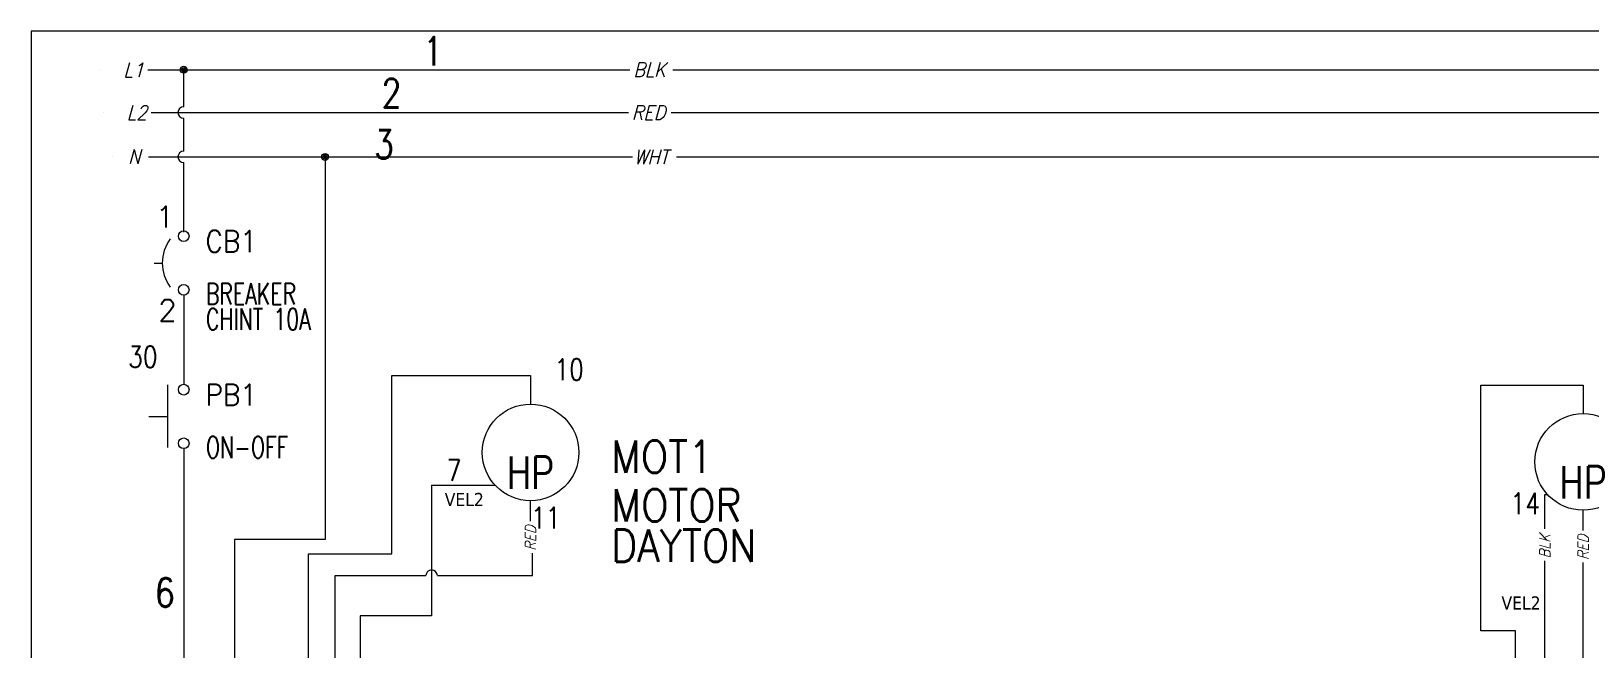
# Model space of a CAD drawing. Header units: inches. Extents: x 15 to 148, y 10 to 111.
# Drawn here: x 126.91 to 140.53, y 105.35 to 110.76 of the extents above; entities that cross this region are included whole.
import ezdxf
from ezdxf.enums import TextEntityAlignment as Align

# ---------------------------------------------------------------- set-up
doc = ezdxf.new("R2010")
doc.units = ezdxf.units.IN
doc.header["$MEASUREMENT"] = 0
doc.linetypes.add('HIDDEN2', pattern=[0.1875, 0.125, -0.0625])
for name, color, linetype in [('BLK_12AWG', 7, 'Continuous'), ('CONTORNO', 179, 'Continuous'), ('DESC', 1, 'Continuous'), ('MISC', 250, 'Continuous'), ('SYMS', 7, 'Continuous'), ('TAGS', 250, 'Continuous'), ('TERMS', 250, 'Continuous')]:
    doc.layers.add(name, color=color, linetype=linetype)
doc.layers.add('WIRENO', color=5, linetype='Continuous', true_color=0x0000ff)
doc.styles.add('SLDTEXTSTYLE0', font='tahoma.ttf')
doc.styles.add('WD', font='romans.shx')

# ---------------------------------------------------------------- blocks, each defined once
blk = doc.blocks.new('HT0_LGENERIC')
at = {"style": 'WD', "oblique": 15, "width": 0.9}
blk.add_attdef('COLOR', text='', height=0.125, dxfattribs=at).set_placement((0, 0), align=Align.MIDDLE_CENTER)
at = {"color": 7, "style": 'WD'}
for tag, p in [('X4_TINY_DOT_DONT_REMOVE', (-0.125, 0)), ('X1_TINY_DOT_DONT_REMOVE', (0.125, 0))]:
    blk.add_attdef(tag, p, '', height=0.0001, dxfattribs=at)
at = {"style": 'WD', "flags": 1}
for tag, p in [('X4TERM01', (-0.125, 0)), ('X1TERM01', (0.125, 0))]:
    blk.add_attdef(tag, p, '', height=0.01, dxfattribs=at)
blk = doc.blocks.new('WDDOT')
for radius in [0.03, 0.0187, 0.00929]:
    blk.add_circle((0, 0), radius)
blk = doc.blocks.new('VCB1')
at = {"linetype": 'HIDDEN2'}
blk.add_line((-0.1712, 0), (-0.125, 0), dxfattribs=at)
for centre in [(0, 0.1562), (0, -0.1562)]:
    blk.add_circle(centre, 0.0312)
blk.add_arc((0.1094, 0), 0.2344, 143.1301, 216.8699)
at = {"style": 'WD'}
for tag, p, width in [('INST', (0.2188, 0.3883), 0.7), ('LOC', (0.2188, 0.2188), 0.7), ('TAG1', (0.1269, 0.0644), 0.9), ('XREF', (0.1287, -0.09), 0.7), ('DESC1', (0.1287, -0.242), 0.7), ('DESC2', (0.1287, -0.3893), 0.7)]:
    blk.add_attdef(tag, p, '', height=0.125, dxfattribs=dict(at, width=width))
at = {"linetype": 'Continuous', "style": 'WD'}
for tag, height, flags, p in [('TERM01', 0.125, 8, (-0.055, 0.2066)), ('MFG', 0.01, 9, (-0.1421, -0.0881)), ('CAT', 0.01, 9, (-0.1421, -0.0731))]:
    blk.add_attdef(tag, text='', height=height, dxfattribs=dict(at, flags=flags)).set_placement(p, align=Align.RIGHT)
at = {"style": 'WD', "width": 0.7}
blk.add_attdef('RATING1', text='', height=0.125, dxfattribs=at).set_placement((-0.1875, 0.0625), align=Align.RIGHT)
at = {"color": 7, "style": 'WD', "flags": 1}
for tag, p in [('X2TERM01', (0, 0.1875)), ('X8TERM02', (0, -0.1875))]:
    blk.add_attdef(tag, p, '', height=0.0125, dxfattribs=at)
at = {"color": 7, "style": 'WD'}
for tag, p in [('X4LINK', (-0.25, 0)), ('X1LINK', (0, 0))]:
    blk.add_attdef(tag, p, '', height=0.01, dxfattribs=at)
at = {"style": 'WD', "flags": 9}
for tag, p in [('FAMILY', (-0.1421, -0.0365)), ('CONTACT', (-0.1288, -0.1291))]:
    blk.add_attdef(tag, text='', height=0.01, dxfattribs=at).set_placement(p, align=Align.RIGHT)
at = {"linetype": 'Continuous', "style": 'WD', "flags": 9}
blk.add_attdef('ASSYCODE', text='', height=0.01, dxfattribs=at).set_placement((-0.1533, -0.1061), align=Align.CENTER)
at = {"linetype": 'Continuous', "style": 'WD', "flags": 8}
blk.add_attdef('TERM02', text='', height=0.125, dxfattribs=at).set_placement((-0.0407, -0.2134), align=Align.TOP_RIGHT)
blk = doc.blocks.new('WD_WNH')
at = {"linetype": 'Continuous', "style": 'WD', "width": 0.8}
blk.add_attdef('WIRENO', text='', height=0.125, dxfattribs=at).set_placement((0, 0.0625), align=Align.CENTER)
at = {"style": 'WD', "flags": 1}
for tag, p in [('W01USER', (0, 0.0781)), ('W02USER', (0, 0.0703)), ('W03USER', (0, 0.0625)), ('W04USER', (0, 0.0547)), ('W05USER', (0, 0.0469)), ('W06USER', (0, 0.0391)), ('W07USER', (0, 0.0312)), ('W08USER', (0, 0.0234)), ('W09USER', (0, 0.0156)), ('W10USER', (0, 0.0078))]:
    blk.add_attdef(tag, text='', height=0.005, dxfattribs=at).set_placement(p, align=Align.CENTER)
blk = doc.blocks.new('WD_WNV')
at = {"style": 'WD', "flags": 1}
for tag, p in [('W01USER', (-0.0625, 0.0938)), ('W02USER', (-0.0625, 0.0859)), ('W03USER', (-0.0625, 0.0781)), ('W04USER', (-0.0625, 0.0703)), ('W05USER', (-0.0625, 0.0625)), ('W06USER', (-0.0625, 0.0547)), ('W07USER', (-0.0625, 0.0469)), ('W08USER', (-0.0625, 0.0391)), ('W09USER', (-0.0625, 0.0312)), ('W10USER', (-0.0625, 0.0234))]:
    blk.add_attdef(tag, text='', height=0.005, dxfattribs=at).set_placement(p, align=Align.CENTER)
at = {"linetype": 'Continuous', "style": 'WD', "width": 0.8}
blk.add_attdef('WIRENO', text='', height=0.125, dxfattribs=at).set_placement((-0.05, 0), align=Align.MIDDLE_RIGHT)
blk = doc.blocks.new('VMO12')
blk.add_circle((0, 0), 0.1875)
at = {"style": 'WD'}
for tag, p, width in [('INST', (0.318, 0.2634), 0.7), ('LOC', (0.318, 0.0938), 0.7), ('TAG1', (0.3125, -0.0789), 0.9), ('DESC1', (0.3135, -0.268), 0.9), ('DESC2', (0.3135, -0.4243), 0.9), ('DESC3', (0.3135, -0.5805), 0.9), ('RATING3', (0.3135, -0.7368), 0.8), ('RATING4', (0.3135, -0.893), 0.8), ('WDTAGALT', (0.3125, -1.0625), 0.7)]:
    blk.add_attdef(tag, p, '', height=0.125, dxfattribs=dict(at, width=width))
at = {"linetype": 'Continuous', "style": 'WD', "flags": 8}
for tag, p in [('TERM01', (-0.0312, 0.2125)), ('TERM03', (-0.2188, -0.1351))]:
    blk.add_attdef(tag, text='', height=0.125, dxfattribs=at).set_placement(p, align=Align.RIGHT)
at = {"color": 7, "style": 'WD', "flags": 1}
for tag, p in [('X2TERM01', (0, 0.1875)), ('X8TERM02', (0, -0.1875))]:
    blk.add_attdef(tag, p, '', height=0.0125, dxfattribs=at)
at = {"style": 'WD', "width": 0.8}
blk.add_attdef('RATING1', text='', height=0.125, dxfattribs=at).set_placement((0, 0), align=Align.CENTER)
at = {"linetype": 'Continuous', "style": 'WD', "flags": 9}
blk.add_attdef('ASSYCODE', text='', height=0.01, dxfattribs=at).set_placement((0, 0.125), align=Align.CENTER)
at = {"style": 'WD', "flags": 9}
blk.add_attdef('FAMILY', text='', height=0.01, dxfattribs=at).set_placement((-0.0053, 0.1698), align=Align.CENTER)
at = {"linetype": 'Continuous', "style": 'WD', "flags": 1}
for tag, p in [('MFG', (0, 0.1404)), ('CAT', (0, 0.1593))]:
    blk.add_attdef(tag, text='', height=0.01, dxfattribs=at).set_placement(p, align=Align.MIDDLE)
at = {"style": 'WD', "width": 0.8}
blk.add_attdef('RATING2', text='', height=0.125, dxfattribs=at).set_placement((0, -0.0165), align=Align.TOP_CENTER)
at = {"style": 'WD', "flags": 1}
blk.add_attdef('X0TERM03', (-0.1384, -0.1265), '', height=0.0125, dxfattribs=at)
at = {"linetype": 'Continuous', "style": 'WD', "flags": 8}
blk.add_attdef('TERM02', text='', height=0.125, dxfattribs=at).set_placement((-0.0312, -0.2094), align=Align.TOP_RIGHT)
blk = doc.blocks.new('VT0_LGENERIC')
at = {"style": 'WD', "oblique": 15, "width": 0.9}
blk.add_attdef('COLOR', text='', height=0.125, rotation=90, dxfattribs=at).set_placement((0, 0), align=Align.MIDDLE_CENTER)
at = {"style": 'WD', "flags": 1}
for tag, p in [('X2TERM01', (0, 0.25)), ('X8TERM01', (0, -0.25))]:
    blk.add_attdef(tag, p, '', height=0.01, rotation=90, dxfattribs=at)
at = {"color": 7, "style": 'WD'}
for tag, p in [('X2_TINY_DOT_DONT_REMOVE', (0, 0.25)), ('X8_TINY_DOT_DONT_REMOVE', (0, -0.25))]:
    blk.add_attdef(tag, p, '', height=0.0001, rotation=90, dxfattribs=at)
blk = doc.blocks.new('VPB11')
for p, q in [((-0.0938, 0.1849), (-0.0938, -0.1801)), ((-0.2022, 0), (-0.0938, 0))]:
    blk.add_line(p, q)
for centre in [(0, 0.1562), (0, -0.1562)]:
    blk.add_circle(centre, 0.0312)
at = {"style": 'WD'}
for tag, p, width in [('INST', (0.1269, 0.3902), 0.7), ('LOC', (0.1269, 0.2206), 0.7), ('TAG1', (0.1269, 0.0644), 0.9), ('XREF', (0.1287, -0.09), 0.7), ('DESC1', (0.1287, -0.242), 0.7), ('DESC2', (0.1287, -0.3982), 0.7)]:
    blk.add_attdef(tag, p, '', height=0.125, dxfattribs=dict(at, width=width))
at = {"linetype": 'Continuous', "style": 'WD'}
for tag, height, flags, p in [('TERM01', 0.125, 8, (-0.055, 0.2223)), ('MFG', 0.01, 9, (-0.1421, -0.0881)), ('CAT', 0.01, 9, (-0.1421, -0.0731))]:
    blk.add_attdef(tag, text='', height=height, dxfattribs=dict(at, flags=flags)).set_placement(p, align=Align.RIGHT)
at = {"color": 7, "style": 'WD', "flags": 1}
for tag, p in [('X2TERM01', (0, 0.1875)), ('X8TERM02', (0, -0.1875))]:
    blk.add_attdef(tag, p, '', height=0.01, dxfattribs=at)
at = {"color": 7, "style": 'WD'}
for tag, p in [('X4LINK', (-0.2656, 0)), ('X1LINK', (0, 0))]:
    blk.add_attdef(tag, p, '', height=0.01, dxfattribs=at)
at = {"style": 'WD'}
for tag, flags, p in [('CONTACT', 1, (-0.1421, -0.0531)), ('FAMILY', 9, (-0.1421, -0.0365))]:
    blk.add_attdef(tag, text='', height=0.01, dxfattribs=dict(at, flags=flags)).set_placement(p, align=Align.RIGHT)
at = {"linetype": 'Continuous', "style": 'WD', "flags": 9}
blk.add_attdef('ASSYCODE', text='', height=0.01, dxfattribs=at).set_placement((-0.1551, -0.1064), align=Align.CENTER)
at = {"linetype": 'Continuous', "style": 'WD', "flags": 8}
blk.add_attdef('TERM02', text='', height=0.125, dxfattribs=at).set_placement((-0.0407, -0.2291), align=Align.TOP_RIGHT)

msp = doc.modelspace()

# ---------------------------------------------------------------- linework, layer by layer
at = {"color": 7, "linetype": 'Continuous'}
for p, q in [((147.66, 110.759), (126.91, 110.759)), ((126.91, 110.759), (126.91, 94.574))]:
    msp.add_line(p, q, dxfattribs=at)
at = {"layer": 'BLK_12AWG'}
for p, q in [((127.93, 110.422), (132.139, 110.422)), ((128.242, 110.098), (128.242, 110.422)), ((132.513, 110.422), (146.543, 110.422)), ((127.958, 110.048), (132.125, 110.048)), ((132.498, 110.048), (146.543, 110.048)), ((128.242, 109.71), (128.242, 109.998)), ((127.934, 109.66), (132.161, 109.66)), ((129.476, 109.66), (129.476, 106.316)), ((132.546, 109.66), (146.551, 109.66)), ((128.242, 109.003), (128.242, 109.61)), ((128.242, 108.451), (128.242, 107.673)), ((130.061, 106.191), (130.061, 107.75)), ((130.061, 107.75), (131.271, 107.75)), ((131.271, 107.75), (131.271, 107.5)), ((139.57, 105.519), (139.57, 107.666)), ((139.57, 107.666), (140.463, 107.666)), ((140.463, 107.666), (140.463, 107.416)), ((128.242, 107.111), (128.242, 102.829)), ((130.407, 106.793), (130.96, 106.793)), ((130.407, 106.793), (130.407, 105.651)), ((131.271, 106.476), (131.271, 106.656)), ((140.129, 106.71), (140.151, 106.71)), ((140.129, 106.411), (140.129, 106.71)), ((140.463, 106.395), (140.463, 106.573)), ((129.476, 106.316), (128.686, 106.316)), ((128.686, 106.316), (128.686, 102.879)), ((129.332, 103.815), (129.332, 106.191)), ((129.332, 106.191), (130.061, 106.191)), ((131.287, 106.001), (131.287, 106.197)), ((140.129, 105.229), (140.129, 106.13)), ((140.463, 105.827), (140.463, 106.116)), ((129.565, 104.456), (129.565, 106.001)), ((129.565, 106.001), (130.357, 106.001)), ((130.457, 106.001), (131.287, 106.001)), ((140.463, 104.957), (140.463, 105.827)), ((130.407, 105.651), (129.784, 105.651)), ((129.784, 105.651), (129.784, 104.165)), ((139.873, 105.519), (139.57, 105.519)), ((139.873, 104.151), (139.873, 105.519))]:
    msp.add_line(p, q, dxfattribs=at)
for centre, start, end in [((128.242, 110.048), 90, 270), ((128.242, 109.66), 90, 270), ((130.407, 106.001), 0, 180)]:
    msp.add_arc(centre, 0.05, start, end, dxfattribs=at)

# ---------------------------------------------------------------- block references
at = {"layer": 'SYMS'}
ref = msp.add_blockref('HT0_LGENERIC', (127.805, 110.42), dxfattribs=at)
ref.add_attrib('X1_TINY_DOT_DONT_REMOVE', '.', (128.105, 110.42), dxfattribs={"layer": 'MISC', "color": 7, "height": 0.0001, "style": 'WD'})
ref.add_attrib('X4_TINY_DOT_DONT_REMOVE', '.', (127.517, 110.42), dxfattribs={"layer": 'MISC', "color": 7, "height": 0.0001, "style": 'WD'})
ref.add_attrib('COLOR', 'L1', dxfattribs={"layer": 'MISC', "height": 0.125, "style": 'WD', "oblique": 15, "width": 0.9}).set_placement((127.805, 110.42), align=Align.MIDDLE_CENTER)
ref = msp.add_blockref('HT0_LGENERIC', (132.309, 110.422), dxfattribs=at)
ref.add_attrib('X1_TINY_DOT_DONT_REMOVE', '.', (132.513, 110.422), dxfattribs={"layer": 'MISC', "color": 7, "height": 0.0001, "style": 'WD'})
ref.add_attrib('X4_TINY_DOT_DONT_REMOVE', '.', (132.139, 110.422), dxfattribs={"layer": 'MISC', "color": 7, "height": 0.0001, "style": 'WD'})
ref.add_attrib('COLOR', 'BLK', dxfattribs={"layer": 'MISC', "height": 0.125, "style": 'WD', "oblique": 15, "width": 0.9}).set_placement((132.309, 110.422), align=Align.MIDDLE_CENTER)
for p in [(128.242, 110.422), (129.476, 109.66)]:
    msp.add_blockref('WDDOT', p, dxfattribs=at)
ref = msp.add_blockref('HT0_LGENERIC', (127.833, 110.048), dxfattribs=at)
ref.add_attrib('X1_TINY_DOT_DONT_REMOVE', '.', (128.132, 110.048), dxfattribs={"layer": 'MISC', "color": 7, "height": 0.0001, "style": 'WD'})
ref.add_attrib('X4_TINY_DOT_DONT_REMOVE', '.', (127.544, 110.048), dxfattribs={"layer": 'MISC', "color": 7, "height": 0.0001, "style": 'WD'})
ref.add_attrib('COLOR', 'L2', dxfattribs={"layer": 'MISC', "height": 0.125, "style": 'WD', "oblique": 15, "width": 0.9}).set_placement((127.833, 110.048), align=Align.MIDDLE_CENTER)
ref = msp.add_blockref('HT0_LGENERIC', (132.301, 110.048), dxfattribs=at)
ref.add_attrib('X1_TINY_DOT_DONT_REMOVE', '.', (132.498, 110.048), dxfattribs={"layer": 'MISC', "color": 7, "height": 0.0001, "style": 'WD'})
ref.add_attrib('X4_TINY_DOT_DONT_REMOVE', '.', (132.125, 110.048), dxfattribs={"layer": 'MISC', "color": 7, "height": 0.0001, "style": 'WD'})
ref.add_attrib('COLOR', 'RED', dxfattribs={"layer": 'MISC', "height": 0.125, "style": 'WD', "oblique": 15, "width": 0.9}).set_placement((132.301, 110.048), align=Align.MIDDLE_CENTER)
ref = msp.add_blockref('HT0_LGENERIC', (127.809, 109.661), dxfattribs=at)
ref.add_attrib('X1_TINY_DOT_DONT_REMOVE', '.', (128.02, 109.661), dxfattribs={"layer": 'MISC', "color": 7, "height": 0.0001, "style": 'WD'})
ref.add_attrib('X4_TINY_DOT_DONT_REMOVE', '.', (127.62, 109.661), dxfattribs={"layer": 'MISC', "color": 7, "height": 0.0001, "style": 'WD'})
ref.add_attrib('COLOR', 'N', dxfattribs={"layer": 'MISC', "height": 0.125, "style": 'WD', "oblique": 15, "width": 0.9}).set_placement((127.809, 109.661), align=Align.MIDDLE_CENTER)
ref = msp.add_blockref('HT0_LGENERIC', (132.324, 109.66), dxfattribs=at)
ref.add_attrib('X1_TINY_DOT_DONT_REMOVE', '.', (132.546, 109.66), dxfattribs={"layer": 'MISC', "color": 7, "height": 0.0001, "style": 'WD'})
ref.add_attrib('X4_TINY_DOT_DONT_REMOVE', '.', (132.161, 109.66), dxfattribs={"layer": 'MISC', "color": 7, "height": 0.0001, "style": 'WD'})
ref.add_attrib('COLOR', 'WHT', dxfattribs={"layer": 'MISC', "height": 0.125, "style": 'WD', "oblique": 15, "width": 0.9}).set_placement((132.324, 109.66), align=Align.MIDDLE_CENTER)
ref = msp.add_blockref('VCB1', (128.242, 108.733), dxfattribs=dict(at, xscale=1.5, yscale=1.5, zscale=1.5))
ref.add_attrib('DESC2', 'CHINT 10A', (128.435, 108.149), dxfattribs={"layer": 'DESC', "height": 0.1875, "style": 'WD', "width": 0.7})
ref.add_attrib('DESC1', 'BREAKER', (128.435, 108.37), dxfattribs={"layer": 'DESC', "height": 0.1875, "style": 'WD', "width": 0.7})
ref.add_attrib('TAG1', 'CB1', (128.432, 108.829), dxfattribs={"layer": 'TAGS', "height": 0.1875, "style": 'WD', "width": 0.9})
ref.add_attrib('TERM02', '2', dxfattribs={"layer": 'TERMS', "linetype": 'Continuous', "height": 0.188, "style": 'WD', "flags": 8}).set_placement((128.181, 108.413), align=Align.TOP_RIGHT)
ref.add_attrib('TERM01', '1', dxfattribs={"layer": 'TERMS', "linetype": 'Continuous', "height": 0.188, "style": 'WD', "flags": 8}).set_placement((128.159, 109.043), align=Align.RIGHT)
ref = msp.add_blockref('VPB11', (128.242, 107.392), dxfattribs=dict(at, xscale=1.5, yscale=1.5, zscale=1.5))
ref.add_attrib('TAG1', 'PB1', (128.432, 107.488), dxfattribs={"layer": 'TAGS', "height": 0.1875, "style": 'WD', "width": 0.9})
ref.add_attrib('DESC1', 'ON-OFF', (128.435, 107.029), dxfattribs={"layer": 'DESC', "height": 0.1875, "style": 'WD', "width": 0.7})
ref = msp.add_blockref('VMO12', (131.271, 107.078), dxfattribs=dict(at, xscale=2.25, yscale=2.25, zscale=2.25))
ref.add_attrib('RATING2', 'HP', dxfattribs={"layer": 'MISC', "height": 0.2812, "style": 'WD', "width": 0.8}).set_placement((131.271, 107.041), align=Align.TOP_CENTER)
ref.add_attrib('DESC1', 'MOTOR', (131.976, 106.475), dxfattribs={"layer": 'DESC', "height": 0.2812, "style": 'WD', "width": 0.9})
ref.add_attrib('DESC2', 'DAYTON', (131.976, 106.123), dxfattribs={"layer": 'DESC', "height": 0.2812, "style": 'WD', "width": 0.9})
ref.add_attrib('TAG1', 'MOT1', (131.974, 106.9), dxfattribs={"layer": 'TAGS', "height": 0.2812, "style": 'WD', "width": 0.9})
ref = msp.add_blockref('VMO12', (140.463, 106.995), dxfattribs=dict(at, xscale=2.25, yscale=2.25, zscale=2.25))
ref.add_attrib('RATING2', 'HP', dxfattribs={"layer": 'MISC', "height": 0.2812, "style": 'WD', "width": 0.8}).set_placement((140.463, 106.957), align=Align.TOP_CENTER)
ref.add_attrib('DESC1', 'MOTOR', (141.168, 106.391), dxfattribs={"layer": 'DESC', "height": 0.2812, "style": 'WD', "width": 0.9})
ref.add_attrib('DESC2', 'DAYTON', (141.168, 106.04), dxfattribs={"layer": 'DESC', "height": 0.2812, "style": 'WD', "width": 0.9})
ref.add_attrib('TAG1', 'MOT2', (141.166, 106.817), dxfattribs={"layer": 'TAGS', "height": 0.2812, "style": 'WD', "width": 0.9})
ref = msp.add_blockref('VT0_LGENERIC', (131.271, 106.329), dxfattribs=dict(at, xscale=0.75, yscale=0.75, zscale=0.75))
ref.add_attrib('X2_TINY_DOT_DONT_REMOVE', '.', (131.271, 106.476), dxfattribs={"layer": 'MISC', "color": 7, "height": 0.000075, "rotation": 90, "style": 'WD'})
ref.add_attrib('X8_TINY_DOT_DONT_REMOVE', '.', (131.271, 106.197), dxfattribs={"layer": 'MISC', "color": 7, "height": 0.000075, "rotation": 90, "style": 'WD'})
ref.add_attrib('COLOR', 'RED', dxfattribs={"layer": 'MISC', "height": 0.0938, "rotation": 90, "style": 'WD', "oblique": 15, "width": 0.9}).set_placement((131.271, 106.329), align=Align.MIDDLE_CENTER)
ref = msp.add_blockref('VT0_LGENERIC', (140.129, 106.258), dxfattribs=dict(at, xscale=0.75, yscale=0.75, zscale=0.75))
ref.add_attrib('X2_TINY_DOT_DONT_REMOVE', '.', (140.129, 106.411), dxfattribs={"layer": 'MISC', "color": 7, "height": 0.000075, "rotation": 90, "style": 'WD'})
ref.add_attrib('X8_TINY_DOT_DONT_REMOVE', '.', (140.129, 106.13), dxfattribs={"layer": 'MISC', "color": 7, "height": 0.000075, "rotation": 90, "style": 'WD'})
ref.add_attrib('COLOR', 'BLK', dxfattribs={"layer": 'MISC', "height": 0.0938, "rotation": 90, "style": 'WD', "oblique": 15, "width": 0.9}).set_placement((140.129, 106.258), align=Align.MIDDLE_CENTER)
ref = msp.add_blockref('VT0_LGENERIC', (140.463, 106.248), dxfattribs=dict(at, xscale=0.75, yscale=0.75, zscale=0.75))
ref.add_attrib('X2_TINY_DOT_DONT_REMOVE', '.', (140.463, 106.395), dxfattribs={"layer": 'MISC', "color": 7, "height": 0.000075, "rotation": 90, "style": 'WD'})
ref.add_attrib('X8_TINY_DOT_DONT_REMOVE', '.', (140.463, 106.116), dxfattribs={"layer": 'MISC', "color": 7, "height": 0.000075, "rotation": 90, "style": 'WD'})
ref.add_attrib('COLOR', 'RED', dxfattribs={"layer": 'MISC', "height": 0.0938, "rotation": 90, "style": 'WD', "oblique": 15, "width": 0.9}).set_placement((140.463, 106.248), align=Align.MIDDLE_CENTER)
at = {"layer": 'WIRENO'}
ref = msp.add_blockref('WD_WNH', (130.419, 110.334), dxfattribs=dict(at, xscale=2, yscale=2, zscale=2))
ref.add_attrib('WIRENO', '1', dxfattribs={"linetype": 'Continuous', "height": 0.25, "style": 'WD', "width": 0.8}).set_placement((130.419, 110.459), align=Align.CENTER)
ref = msp.add_blockref('WD_WNH', (130.057, 109.967), dxfattribs=dict(at, xscale=2, yscale=2, zscale=2))
ref.add_attrib('WIRENO', '2', dxfattribs={"linetype": 'Continuous', "height": 0.25, "style": 'WD', "width": 0.8}).set_placement((130.057, 110.092), align=Align.CENTER)
ref = msp.add_blockref('WD_WNH', (129.991, 109.52), dxfattribs=dict(at, xscale=2, yscale=2, zscale=2))
ref.add_attrib('WIRENO', '3', dxfattribs={"linetype": 'Continuous', "height": 0.25, "style": 'WD', "width": 0.8}).set_placement((129.991, 109.645), align=Align.CENTER)
ref = msp.add_blockref('WD_WNV', (128.089, 107.913), dxfattribs=dict(at, xscale=1.5, yscale=1.5, zscale=1.5))
ref.add_attrib('WIRENO', '30', dxfattribs={"linetype": 'Continuous', "height": 0.1875, "style": 'WD', "width": 0.8}).set_placement((128.014, 107.913), align=Align.MIDDLE_RIGHT)
ref = msp.add_blockref('WD_WNH', (131.608, 107.615), dxfattribs=dict(at, xscale=1.5, yscale=1.5, zscale=1.5))
ref.add_attrib('WIRENO', '10', dxfattribs={"linetype": 'Continuous', "height": 0.1875, "style": 'WD', "width": 0.8}).set_placement((131.608, 107.709), align=Align.CENTER)
ref = msp.add_blockref('WD_WNH', (130.603, 106.735), dxfattribs=dict(at, xscale=1.5, yscale=1.5, zscale=1.5))
ref.add_attrib('WIRENO', '7', dxfattribs={"linetype": 'Continuous', "height": 0.188, "style": 'WD', "width": 0.8}).set_placement((130.603, 106.829), align=Align.CENTER)
ref = msp.add_blockref('WD_WNV', (140.16, 106.632), dxfattribs=dict(at, xscale=1.5, yscale=1.5, zscale=1.5))
ref.add_attrib('WIRENO', '14', dxfattribs={"linetype": 'Continuous', "height": 0.1875, "style": 'WD', "width": 0.8}).set_placement((140.085, 106.632), align=Align.MIDDLE_RIGHT)
ref = msp.add_blockref('WD_WNV', (131.607, 106.506), dxfattribs=dict(at, xscale=1.5, yscale=1.5, zscale=1.5))
ref.add_attrib('WIRENO', '11', dxfattribs={"linetype": 'Continuous', "height": 0.1875, "style": 'WD', "width": 0.8}).set_placement((131.532, 106.506), align=Align.MIDDLE_RIGHT)
ref = msp.add_blockref('WD_WNV', (128.263, 105.854), dxfattribs=dict(at, xscale=2, yscale=2, zscale=2))
ref.add_attrib('WIRENO', '6', dxfattribs={"linetype": 'Continuous', "height": 0.25, "style": 'WD', "width": 0.8}).set_placement((128.163, 105.854), align=Align.MIDDLE_RIGHT)

# ---------------------------------------------------------------- texts
at = {"layer": 'CONTORNO', "color": 7, "char_height": 0.1153, "attachment_point": 3, "style": 'SLDTEXTSTYLE0'}
for insert in [(130.863, 106.724), (140.091, 105.82)]:
    msp.add_mtext('VEL2', dxfattribs=dict(at, insert=insert))

doc.saveas('drawing.dxf')
